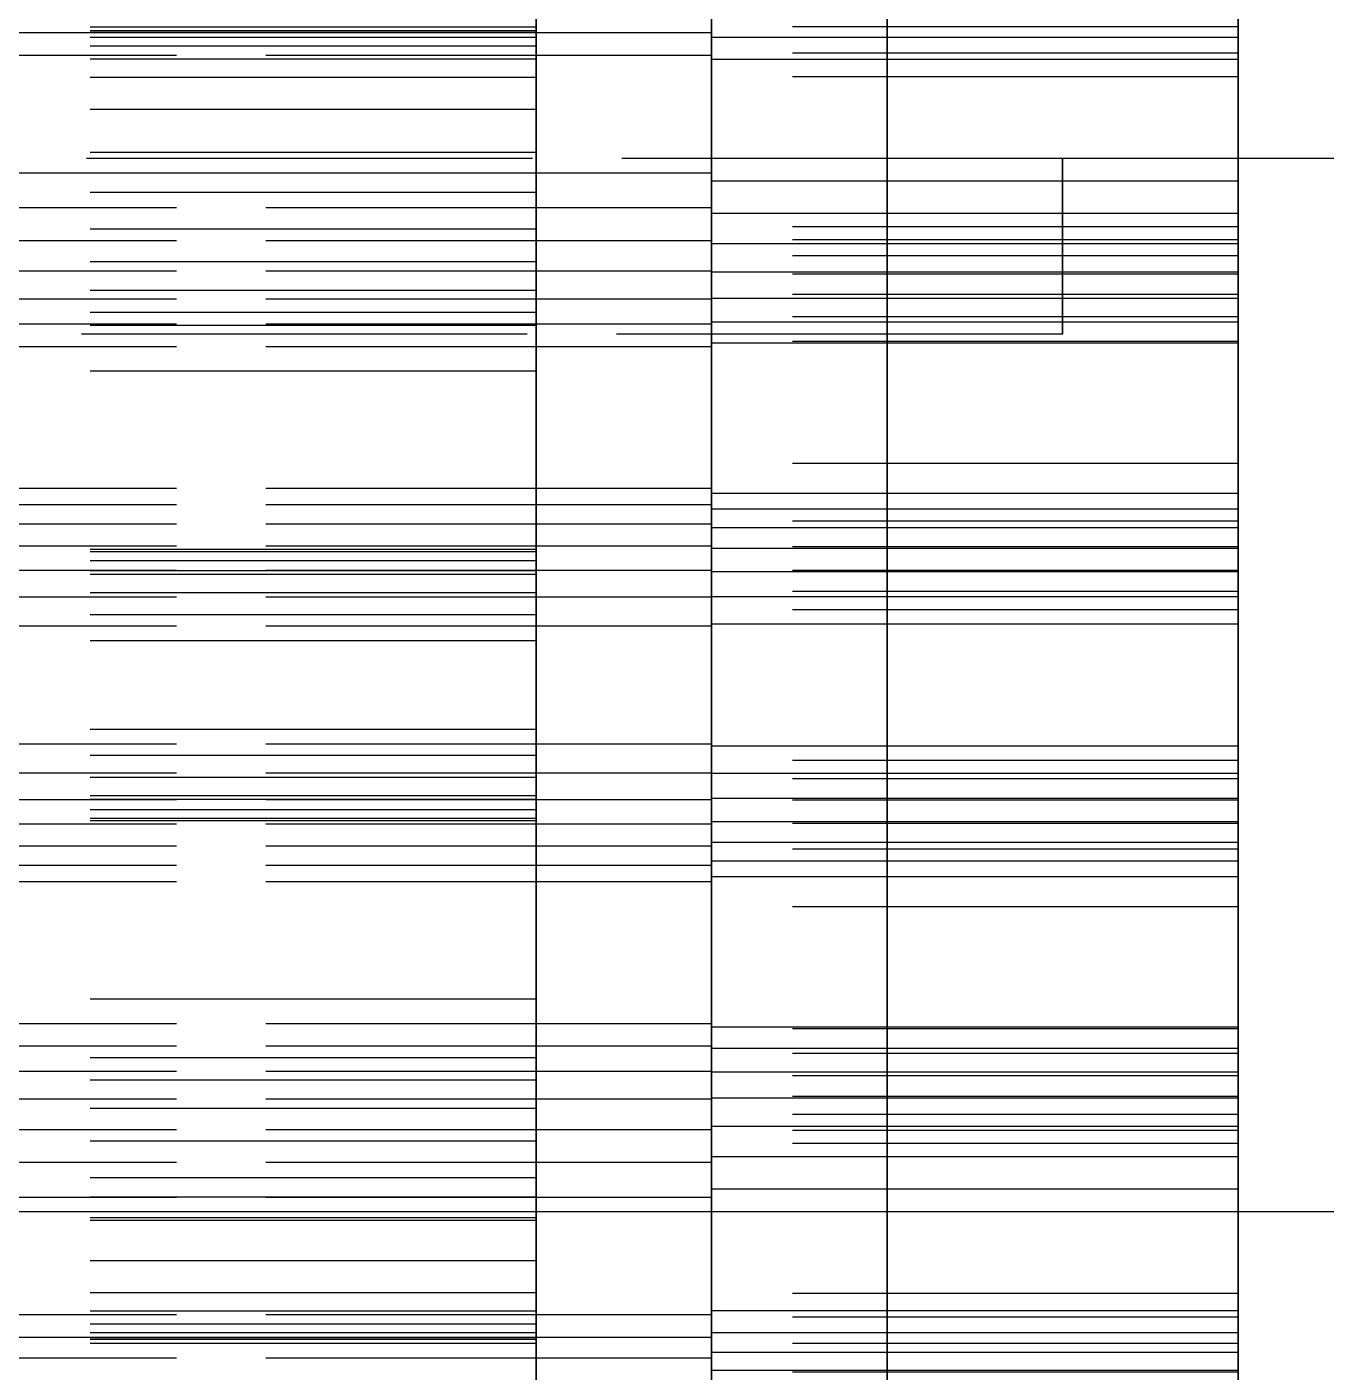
# Model space of a CAD drawing. Header units: millimetres. Extents: x -13 to 234, y -140 to 87.
# Drawn here: x 98.8 to 102.5, y -54.857 to -51.025 of the extents above; entities that cross this region are included whole.
import ezdxf

# ---------------------------------------------------------------- set-up
doc = ezdxf.new("R2010")
doc.units = ezdxf.units.MM
doc.linetypes.add('DASHED', pattern=[1.524, 1.27, -0.254])
doc.layers.add('HIDDEN', color=8, linetype='DASHED')
doc.layers.add('VISIBLE', color=7, linetype='CONTINUOUS')

msp = doc.modelspace()

# ---------------------------------------------------------------- linework, layer by layer
at = {"layer": 'HIDDEN'}
for points in [[(100.75, -48.34643), (100.75, -48.95357), (100.75, -49.56071), (100.75, -50.16786), (100.75, -50.775), (100.75, -51.38214), (100.75, -51.98929), (100.75, -52.59643), (100.75, -53.20357), (100.75, -53.81071), (100.75, -54.41786), (100.75, -55.025), (100.75, -55.63214), (100.75, -56.23929), (100.75, -56.84643), (100.75, -57.45357), (100.75, -58.06071), (100.75, -58.66786), (100.75, -59.275)], [(100.75, -52.9), (100.75, -52.62024), (100.75, -52.34048), (100.75, -52.06071), (100.75, -51.78095), (100.75, -51.50119), (100.75, -51.22143), (100.75, -50.94167), (100.75, -50.6619), (100.75, -50.38214), (100.75, -50.10238), (100.75, -49.82262), (100.75, -49.54286), (100.75, -49.2631), (100.75, -48.98333), (100.75, -48.70357)], [(100.75, -48.70357), (100.75, -49.2631), (100.75, -49.82262), (100.75, -50.38214), (100.75, -50.94167), (100.75, -51.50119), (100.75, -52.06071), (100.75, -52.62024), (100.75, -53.17976), (100.75, -53.73929), (100.75, -54.29881), (100.75, -54.85833), (100.75, -55.41786), (100.75, -55.97738), (100.75, -56.5369), (100.75, -57.09643), (100.75, -57.65595), (100.75, -58.21548), (100.75, -58.775), (100.75, -59.33452)], [(102.25, -52.9), (102.25, -52.62024), (102.25, -52.34048), (102.25, -52.06071), (102.25, -51.78095), (102.25, -51.50119), (102.25, -51.22143), (102.25, -50.94167), (102.25, -50.6619), (102.25, -50.38214), (102.25, -50.10238), (102.25, -49.82262), (102.25, -49.54286), (102.25, -49.2631), (102.25, -48.98333), (102.25, -48.70357)], [(102.25, -48.70357), (102.25, -49.2631), (102.25, -49.82262), (102.25, -50.38214), (102.25, -50.94167), (102.25, -51.50119), (102.25, -52.06071), (102.25, -52.62024), (102.25, -53.17976), (102.25, -53.73929), (102.25, -54.29881), (102.25, -54.85833), (102.25, -55.41786), (102.25, -55.97738), (102.25, -56.5369), (102.25, -57.09643), (102.25, -57.65595), (102.25, -58.21548), (102.25, -58.775), (102.25, -59.33452)], [(100.25, -51.02533), (100.25, -50.6748)], [(100.25, -50.6748), (100.25, -51.02533)], [(101.25, -50.89206), (101.25, -51.06667), (101.25, -51.24127), (101.25, -51.41587), (101.25, -51.59048), (101.25, -51.76508), (101.25, -51.93968), (101.25, -52.11429), (101.25, -52.28889), (101.25, -52.46349), (101.25, -52.6381), (101.25, -52.8127), (101.25, -52.9873), (101.25, -53.1619), (101.25, -53.33651), (101.25, -53.51111), (101.25, -53.68571), (101.25, -53.86032), (101.25, -54.03492), (101.25, -54.20952), (101.25, -54.38413), (101.25, -54.55873), (101.25, -54.73333), (101.25, -54.90794)], [(101.25, -50.93175), (101.25, -51.05873), (101.25, -51.18571), (101.25, -51.3127), (101.25, -51.43968), (101.25, -51.56667), (101.25, -51.69365), (101.25, -51.82063), (101.25, -51.94762), (101.25, -52.0746), (101.25, -52.20159), (101.25, -52.32857), (101.25, -52.45556), (101.25, -52.58254), (101.25, -52.70952), (101.25, -52.83651), (101.25, -52.96349), (101.25, -53.09048), (101.25, -53.21746), (101.25, -53.34444), (101.25, -53.47143), (101.25, -53.59841), (101.25, -53.7254), (101.25, -53.85238), (101.25, -53.97937), (101.25, -54.10635), (101.25, -54.23333), (101.25, -54.36032), (101.25, -54.4873), (101.25, -54.61429), (101.25, -54.74127), (101.25, -54.86825)], [(101.25, -50.93175), (101.25, -51.05873), (101.25, -51.18571), (101.25, -51.3127), (101.25, -51.43968), (101.25, -51.56667), (101.25, -51.69365), (101.25, -51.82063), (101.25, -51.94762), (101.25, -52.0746), (101.25, -52.20159), (101.25, -52.32857), (101.25, -52.45556), (101.25, -52.58254), (101.25, -52.70952), (101.25, -52.83651), (101.25, -52.96349), (101.25, -53.09048), (101.25, -53.21746), (101.25, -53.34444), (101.25, -53.47143), (101.25, -53.59841), (101.25, -53.7254), (101.25, -53.85238), (101.25, -53.97937), (101.25, -54.10635), (101.25, -54.23333), (101.25, -54.36032), (101.25, -54.4873), (101.25, -54.61429), (101.25, -54.74127), (101.25, -54.86825)], [(101.25, -50.95556), (101.25, -51.03492), (101.25, -51.11429), (101.25, -51.19365), (101.25, -51.27302), (101.25, -51.35238), (101.25, -51.43175), (101.25, -51.51111), (101.25, -51.59048), (101.25, -51.66984), (101.25, -51.74921), (101.25, -51.82857), (101.25, -51.90794), (101.25, -51.9873), (101.25, -52.06667), (101.25, -52.14603), (101.25, -52.2254), (101.25, -52.30476), (101.25, -52.38413), (101.25, -52.46349), (101.25, -52.54286), (101.25, -52.62222), (101.25, -52.70159), (101.25, -52.78095), (101.25, -52.86032), (101.25, -52.93968), (101.25, -53.01905), (101.25, -53.09841), (101.25, -53.17778), (101.25, -53.25714), (101.25, -53.33651), (101.25, -53.41587), (101.25, -53.49524), (101.25, -53.5746), (101.25, -53.65397), (101.25, -53.73333), (101.25, -53.8127), (101.25, -53.89206), (101.25, -53.97143), (101.25, -54.05079), (101.25, -54.13016), (101.25, -54.20952), (101.25, -54.28889), (101.25, -54.36825), (101.25, -54.44762), (101.25, -54.52698), (101.25, -54.60635), (101.25, -54.68571), (101.25, -54.76508), (101.25, -54.84444), (101.25, -54.92381)], [(100.75, -51.04181), (100.75, -50.98344)], [(100.75, -50.98344), (100.75, -51.04181)], [(101.25, -52.9), (101.25, -52.8127), (101.25, -52.7254), (101.25, -52.6381), (101.25, -52.55079), (101.25, -52.46349), (101.25, -52.37619), (101.25, -52.28889), (101.25, -52.20159), (101.25, -52.11429), (101.25, -52.02698), (101.25, -51.93968), (101.25, -51.85238), (101.25, -51.76508), (101.25, -51.67778), (101.25, -51.59048), (101.25, -51.50317), (101.25, -51.41587), (101.25, -51.32857), (101.25, -51.24127), (101.25, -51.15397), (101.25, -51.06667), (101.25, -50.97937)], [(101.25, -52.9), (101.25, -52.83651), (101.25, -52.77302), (101.25, -52.70952), (101.25, -52.64603), (101.25, -52.58254), (101.25, -52.51905), (101.25, -52.45556), (101.25, -52.39206), (101.25, -52.32857), (101.25, -52.26508), (101.25, -52.20159), (101.25, -52.1381), (101.25, -52.0746), (101.25, -52.01111), (101.25, -51.94762), (101.25, -51.88413), (101.25, -51.82063), (101.25, -51.75714), (101.25, -51.69365), (101.25, -51.63016), (101.25, -51.56667), (101.25, -51.50317), (101.25, -51.43968), (101.25, -51.37619), (101.25, -51.3127), (101.25, -51.24921), (101.25, -51.18571), (101.25, -51.12222), (101.25, -51.05873), (101.25, -50.99524)], [(101.25, -52.9), (101.25, -52.83651), (101.25, -52.77302), (101.25, -52.70952), (101.25, -52.64603), (101.25, -52.58254), (101.25, -52.51905), (101.25, -52.45556), (101.25, -52.39206), (101.25, -52.32857), (101.25, -52.26508), (101.25, -52.20159), (101.25, -52.1381), (101.25, -52.0746), (101.25, -52.01111), (101.25, -51.94762), (101.25, -51.88413), (101.25, -51.82063), (101.25, -51.75714), (101.25, -51.69365), (101.25, -51.63016), (101.25, -51.56667), (101.25, -51.50317), (101.25, -51.43968), (101.25, -51.37619), (101.25, -51.3127), (101.25, -51.24921), (101.25, -51.18571), (101.25, -51.12222), (101.25, -51.05873), (101.25, -50.99524)], [(101.25, -52.9), (101.25, -52.86032), (101.25, -52.82063), (101.25, -52.78095), (101.25, -52.74127), (101.25, -52.70159), (101.25, -52.6619), (101.25, -52.62222), (101.25, -52.58254), (101.25, -52.54286), (101.25, -52.50317), (101.25, -52.46349), (101.25, -52.42381), (101.25, -52.38413), (101.25, -52.34444), (101.25, -52.30476), (101.25, -52.26508), (101.25, -52.2254), (101.25, -52.18571), (101.25, -52.14603), (101.25, -52.10635), (101.25, -52.06667), (101.25, -52.02698), (101.25, -51.9873), (101.25, -51.94762), (101.25, -51.90794), (101.25, -51.86825), (101.25, -51.82857), (101.25, -51.78889), (101.25, -51.74921), (101.25, -51.70952), (101.25, -51.66984), (101.25, -51.63016), (101.25, -51.59048), (101.25, -51.55079), (101.25, -51.51111), (101.25, -51.47143), (101.25, -51.43175), (101.25, -51.39206), (101.25, -51.35238), (101.25, -51.3127), (101.25, -51.27302), (101.25, -51.23333), (101.25, -51.19365), (101.25, -51.15397), (101.25, -51.11429), (101.25, -51.0746), (101.25, -51.03492), (101.25, -50.99524)], [(100.25, -51.02533), (97.25, -51.02533)], [(100.25, -51.02533), (97.25, -51.02533)], [(100.25, -51.03641), (97.25, -51.03641)], [(100.25, -51.03641), (97.25, -51.03641)], [(100.25, -51.44184), (100.25, -51.02533)], [(100.25, -51.02533), (100.25, -51.44184)], [(100.25, -51.04199), (100.25, -51.03641)], [(100.25, -51.03641), (100.25, -51.04077)], [(100.25, -51.04077), (100.25, -51.03641)], [(100.25, -51.03641), (100.25, -51.04199)], [(100.75, -51.92568), (100.75, -51.9084), (100.75, -51.89111), (100.75, -51.87382), (100.75, -51.85654), (100.75, -51.83925), (100.75, -51.82196), (100.75, -51.80467), (100.75, -51.78739), (100.75, -51.7701), (100.75, -51.75281), (100.75, -51.73552), (100.75, -51.71824), (100.75, -51.70095), (100.75, -51.68366), (100.75, -51.66638), (100.75, -51.64909), (100.75, -51.6318), (100.75, -51.61451), (100.75, -51.59723), (100.75, -51.57994), (100.75, -51.56265), (100.75, -51.54536), (100.75, -51.52808), (100.75, -51.51079), (100.75, -51.4935), (100.75, -51.47622), (100.75, -51.45893), (100.75, -51.44164), (100.75, -51.42435), (100.75, -51.40707), (100.75, -51.38978), (100.75, -51.37249), (100.75, -51.3552), (100.75, -51.33792), (100.75, -51.32063), (100.75, -51.30334), (100.75, -51.28606), (100.75, -51.26877), (100.75, -51.25148), (100.75, -51.23419), (100.75, -51.21691), (100.75, -51.19962), (100.75, -51.18233), (100.75, -51.16504), (100.75, -51.14776), (100.75, -51.13047), (100.75, -51.11318), (100.75, -51.0959), (100.75, -51.07861), (100.75, -51.06132), (100.75, -51.04403), (100.75, -51.02675), (100.75, -51.00946)], [(100.75, -51.02492), (100.75, -51.09968)], [(102.25, -51.02492), (100.75, -51.02492)], [(102.25, -51.02492), (102.25, -51.09968)], [(100.75, -51.04181), (96.75, -51.04181)], [(100.75, -51.04181), (96.75, -51.04181)], [(100.25, -51.04077), (97.25, -51.04077)], [(100.25, -51.04077), (97.25, -51.04077)], [(100.25, -51.04199), (97.25, -51.04199)], [(100.25, -51.04199), (97.25, -51.04199)], [(100.25, -51.05524), (97.25, -51.05524)], [(100.25, -51.05524), (97.25, -51.05524)], [(100.25, -51.04077), (100.25, -51.05524)], [(100.25, -51.05524), (100.25, -51.04077)], [(100.25, -51.26028), (100.25, -51.04199)], [(100.25, -51.04199), (100.25, -51.26028)], [(100.25, -51.05524), (100.25, -51.08025)], [(100.25, -51.08025), (100.25, -51.05524)], [(100.75, -51.10657), (100.75, -51.04181)], [(100.75, -51.04181), (100.75, -51.10657)], [(100.75, -51.10657), (96.75, -51.10657)], [(100.75, -51.10657), (96.75, -51.10657)], [(100.25, -51.08025), (97.25, -51.08025)], [(100.25, -51.08025), (97.25, -51.08025)], [(100.25, -51.08025), (100.25, -51.11689)], [(100.25, -51.11689), (100.25, -51.08025)], [(100.75, -51.09968), (100.75, -51.1671)], [(102.25, -51.09968), (100.75, -51.09968)], [(100.75, -51.44112), (100.75, -51.10657)], [(100.75, -51.10657), (100.75, -51.44112)], [(102.25, -51.09968), (102.25, -51.1671)], [(100.25, -51.11689), (97.25, -51.11689)], [(100.25, -51.11689), (97.25, -51.11689)], [(100.25, -51.11689), (100.25, -51.16919)], [(100.25, -51.16919), (100.25, -51.11689)], [(100.25, -51.16919), (97.25, -51.16919)], [(100.25, -51.16919), (97.25, -51.16919)], [(100.25, -51.16919), (100.25, -51.44184)], [(100.25, -51.44184), (100.25, -51.16919)], [(100.75, -51.1671), (100.75, -51.59412)], [(102.25, -51.1671), (100.75, -51.1671)], [(102.25, -51.1671), (102.25, -51.59412)], [(100.25, -51.26028), (97.25, -51.26028)], [(100.25, -51.26028), (97.25, -51.26028)], [(100.25, -51.38299), (100.25, -51.26028)], [(100.25, -51.26028), (100.25, -51.38299)], [(145.96, -51.4), (89.25, -51.4)], [(100.25, -51.38299), (97.25, -51.38299)], [(100.25, -51.38299), (97.25, -51.38299)], [(100.25, -51.49681), (100.25, -51.38299)], [(100.25, -51.38299), (100.25, -51.49681)], [(101.749, -51.9), (101.749, -51.89206), (101.749, -51.88413), (101.749, -51.87619), (101.749, -51.86825), (101.749, -51.86032), (101.749, -51.85238), (101.749, -51.84444), (101.749, -51.83651), (101.749, -51.82857), (101.749, -51.82063), (101.749, -51.8127), (101.749, -51.80476), (101.749, -51.79683), (101.749, -51.78889), (101.749, -51.78095), (101.749, -51.77302), (101.749, -51.76508), (101.749, -51.75714), (101.749, -51.74921), (101.749, -51.74127), (101.749, -51.73333), (101.749, -51.7254), (101.749, -51.71746), (101.749, -51.70952), (101.749, -51.70159), (101.749, -51.69365), (101.749, -51.68571), (101.749, -51.67778), (101.749, -51.66984), (101.749, -51.6619), (101.749, -51.65397), (101.749, -51.64603), (101.749, -51.6381), (101.749, -51.63016), (101.749, -51.62222), (101.749, -51.61429), (101.749, -51.60635), (101.749, -51.59841), (101.749, -51.59048), (101.749, -51.58254), (101.749, -51.5746), (101.749, -51.56667), (101.749, -51.55873), (101.749, -51.55079), (101.749, -51.54286), (101.749, -51.53492), (101.749, -51.52698), (101.749, -51.51905), (101.749, -51.51111), (101.749, -51.50317), (101.749, -51.49524), (101.749, -51.4873), (101.749, -51.47937), (101.749, -51.47143), (101.749, -51.46349), (101.749, -51.45556), (101.749, -51.44762), (101.749, -51.43968), (101.749, -51.43175), (101.749, -51.42381), (101.749, -51.41587), (101.749, -51.40794), (101.749, -51.4)], [(101.749, -51.4), (101.749, -51.40794), (101.749, -51.41587), (101.749, -51.42381), (101.749, -51.43175), (101.749, -51.43968), (101.749, -51.44762), (101.749, -51.45556), (101.749, -51.46349), (101.749, -51.47143), (101.749, -51.47937), (101.749, -51.4873), (101.749, -51.49524), (101.749, -51.50317), (101.749, -51.51111), (101.749, -51.51905), (101.749, -51.52698), (101.749, -51.53492), (101.749, -51.54286), (101.749, -51.55079), (101.749, -51.55873), (101.749, -51.56667), (101.749, -51.5746), (101.749, -51.58254), (101.749, -51.59048), (101.749, -51.59841), (101.749, -51.60635), (101.749, -51.61429), (101.749, -51.62222), (101.749, -51.63016), (101.749, -51.6381), (101.749, -51.64603), (101.749, -51.65397), (101.749, -51.6619), (101.749, -51.66984), (101.749, -51.67778), (101.749, -51.68571), (101.749, -51.69365), (101.749, -51.70159), (101.749, -51.70952), (101.749, -51.71746), (101.749, -51.7254), (101.749, -51.73333), (101.749, -51.74127), (101.749, -51.74921), (101.749, -51.75714), (101.749, -51.76508), (101.749, -51.77302), (101.749, -51.78095), (101.749, -51.78889), (101.749, -51.79683), (101.749, -51.80476), (101.749, -51.8127), (101.749, -51.82063), (101.749, -51.82857), (101.749, -51.83651), (101.749, -51.84444), (101.749, -51.85238), (101.749, -51.86032), (101.749, -51.86825), (101.749, -51.87619), (101.749, -51.88413), (101.749, -51.89206), (101.749, -51.9)], [(102.25, -51.4), (101.749, -51.4)], [(100.75, -51.44112), (96.75, -51.44112)], [(100.75, -51.44112), (96.75, -51.44112)], [(100.25, -51.44184), (97.25, -51.44184)], [(100.25, -51.44184), (97.25, -51.44184)], [(100.75, -51.54066), (100.75, -51.44112)], [(100.75, -51.44112), (100.75, -51.54066)], [(100.25, -51.49681), (97.25, -51.49681)], [(100.25, -51.49681), (97.25, -51.49681)], [(100.25, -51.60097), (100.25, -51.49681)], [(100.25, -51.49681), (100.25, -51.60097)], [(100.75, -51.54066), (96.75, -51.54066)], [(100.75, -51.54066), (96.75, -51.54066)], [(100.75, -51.63387), (100.75, -51.54066)], [(100.75, -51.54066), (100.75, -51.63387)], [(100.25, -51.60097), (97.25, -51.60097)], [(100.25, -51.60097), (97.25, -51.60097)], [(100.25, -51.69441), (100.25, -51.60097)], [(100.25, -51.60097), (100.25, -51.69441)], [(100.75, -51.59412), (100.75, -51.63185)], [(102.25, -51.59412), (100.75, -51.59412)], [(102.25, -51.59412), (102.25, -51.63185)], [(100.75, -51.63387), (96.75, -51.63387)], [(100.75, -51.63387), (96.75, -51.63387)], [(100.75, -51.63185), (100.75, -51.67696)], [(102.25, -51.63185), (100.75, -51.63185)], [(100.75, -51.72046), (100.75, -51.63387)], [(100.75, -51.63387), (100.75, -51.72046)], [(102.25, -51.63185), (102.25, -51.67696)], [(100.75, -51.67696), (100.75, -51.72884)], [(102.25, -51.67696), (100.75, -51.67696)], [(102.25, -51.67696), (102.25, -51.72884)], [(100.75, -51.72046), (96.75, -51.72046)], [(100.75, -51.72046), (96.75, -51.72046)], [(100.25, -51.69441), (97.25, -51.69441)], [(100.25, -51.69441), (97.25, -51.69441)], [(100.25, -51.77529), (100.25, -51.69441)], [(100.25, -51.69441), (100.25, -51.77529)], [(100.75, -51.80004), (100.75, -51.72046)], [(100.75, -51.72046), (100.75, -51.80004)], [(100.75, -51.72884), (100.75, -51.78704)], [(102.25, -51.72884), (100.75, -51.72884)], [(102.25, -51.72884), (102.25, -51.78704)], [(100.75, -51.80004), (96.75, -51.80004)], [(100.75, -51.80004), (96.75, -51.80004)], [(100.25, -51.77529), (97.25, -51.77529)], [(100.25, -51.77529), (97.25, -51.77529)], [(100.25, -51.83832), (100.25, -51.77529)], [(100.25, -51.77529), (100.25, -51.83832)], [(100.75, -51.78704), (100.75, -51.85122)], [(102.25, -51.78704), (100.75, -51.78704)], [(100.75, -51.87209), (100.75, -51.80004)], [(100.75, -51.80004), (100.75, -51.87209)], [(102.25, -51.78704), (102.25, -51.85122)], [(100.25, -51.83832), (97.25, -51.83832)], [(100.25, -51.83832), (97.25, -51.83832)], [(100.25, -52.00556), (100.25, -51.83832)], [(100.25, -51.83832), (100.25, -52.00556)], [(100.75, -51.87209), (96.75, -51.87209)], [(100.75, -51.87209), (96.75, -51.87209)], [(100.25, -51.875), (97.25, -51.875)], [(100.25, -51.875), (97.25, -51.875)], [(100.25, -51.875), (100.25, -51.91548), (100.25, -51.95595), (100.25, -51.99643), (100.25, -52.0369), (100.25, -52.07738), (100.25, -52.11786), (100.25, -52.15833), (100.25, -52.19881), (100.25, -52.23929), (100.25, -52.27976), (100.25, -52.32024), (100.25, -52.36071), (100.25, -52.40119), (100.25, -52.44167), (100.25, -52.48214), (100.25, -52.52262), (100.25, -52.5631), (100.25, -52.60357), (100.25, -52.64405), (100.25, -52.68452), (100.25, -52.725), (100.25, -52.76548), (100.25, -52.80595), (100.25, -52.84643), (100.25, -52.8869), (100.25, -52.92738), (100.25, -52.96786), (100.25, -53.00833), (100.25, -53.04881), (100.25, -53.08929), (100.25, -53.12976), (100.25, -53.17024), (100.25, -53.21071), (100.25, -53.25119), (100.25, -53.29167), (100.25, -53.33214), (100.25, -53.37262), (100.25, -53.4131), (100.25, -53.45357), (100.25, -53.49405), (100.25, -53.53452), (100.25, -53.575), (100.25, -53.61548), (100.25, -53.65595), (100.25, -53.69643), (100.25, -53.7369), (100.25, -53.77738), (100.25, -53.81786), (100.25, -53.85833), (100.25, -53.89881), (100.25, -53.93929), (100.25, -53.97976), (100.25, -54.02024), (100.25, -54.06071), (100.25, -54.10119), (100.25, -54.14167), (100.25, -54.18214), (100.25, -54.22262), (100.25, -54.2631), (100.25, -54.30357), (100.25, -54.34405), (100.25, -54.38452), (100.25, -54.425)], [(100.25, -54.425), (100.25, -54.38452), (100.25, -54.34405), (100.25, -54.30357), (100.25, -54.2631), (100.25, -54.22262), (100.25, -54.18214), (100.25, -54.14167), (100.25, -54.10119), (100.25, -54.06071), (100.25, -54.02024), (100.25, -53.97976), (100.25, -53.93929), (100.25, -53.89881), (100.25, -53.85833), (100.25, -53.81786), (100.25, -53.77738), (100.25, -53.7369), (100.25, -53.69643), (100.25, -53.65595), (100.25, -53.61548), (100.25, -53.575), (100.25, -53.53452), (100.25, -53.49405), (100.25, -53.45357), (100.25, -53.4131), (100.25, -53.37262), (100.25, -53.33214), (100.25, -53.29167), (100.25, -53.25119), (100.25, -53.21071), (100.25, -53.17024), (100.25, -53.12976), (100.25, -53.08929), (100.25, -53.04881), (100.25, -53.00833), (100.25, -52.96786), (100.25, -52.92738), (100.25, -52.8869), (100.25, -52.84643), (100.25, -52.80595), (100.25, -52.76548), (100.25, -52.725), (100.25, -52.68452), (100.25, -52.64405), (100.25, -52.60357), (100.25, -52.5631), (100.25, -52.52262), (100.25, -52.48214), (100.25, -52.44167), (100.25, -52.40119), (100.25, -52.36071), (100.25, -52.32024), (100.25, -52.27976), (100.25, -52.23929), (100.25, -52.19881), (100.25, -52.15833), (100.25, -52.11786), (100.25, -52.07738), (100.25, -52.0369), (100.25, -51.99643), (100.25, -51.95595), (100.25, -51.91548), (100.25, -51.875)], [(100.75, -51.85122), (100.75, -51.92113)], [(102.25, -51.85122), (100.75, -51.85122)], [(100.75, -51.93589), (100.75, -51.87209)], [(100.75, -51.87209), (100.75, -51.93589)], [(102.25, -51.85122), (102.25, -51.92113)], [(101.749, -51.9), (97.25, -51.9)], [(101.749, -51.9), (97.25, -51.9)], [(100.75, -51.93589), (96.75, -51.93589)], [(100.75, -51.93589), (96.75, -51.93589)], [(100.75, -51.92113), (100.75, -52.26879)], [(102.25, -51.92113), (100.75, -51.92113)], [(100.75, -52.35372), (100.75, -51.92568)], [(100.75, -52.34017), (100.75, -51.93589)], [(100.75, -51.93589), (100.75, -52.34017)], [(102.25, -51.92113), (102.25, -52.26879)], [(100.25, -52.00556), (97.25, -52.00556)], [(100.25, -52.00556), (97.25, -52.00556)], [(100.25, -52.57453), (100.25, -52.00556)], [(100.25, -52.00556), (100.25, -52.57453)], [(100.75, -52.26879), (100.75, -52.35367)], [(102.25, -52.26879), (100.75, -52.26879)], [(102.25, -52.26879), (102.25, -52.35367)], [(100.75, -52.34017), (96.75, -52.34017)], [(100.75, -52.34017), (96.75, -52.34017)], [(100.75, -52.38672), (100.75, -52.34017)], [(100.75, -52.34017), (100.75, -52.38672)], [(100.75, -52.35367), (100.75, -52.43285)], [(102.25, -52.35367), (100.75, -52.35367)], [(100.75, -52.9), (100.75, -52.89133), (100.75, -52.88266), (100.75, -52.87399), (100.75, -52.86532), (100.75, -52.85664), (100.75, -52.84797), (100.75, -52.8393), (100.75, -52.83063), (100.75, -52.82196), (100.75, -52.81329), (100.75, -52.80462), (100.75, -52.79595), (100.75, -52.78728), (100.75, -52.77861), (100.75, -52.76993), (100.75, -52.76126), (100.75, -52.75259), (100.75, -52.74392), (100.75, -52.73525), (100.75, -52.72658), (100.75, -52.71791), (100.75, -52.70924), (100.75, -52.70057), (100.75, -52.6919), (100.75, -52.68322), (100.75, -52.67455), (100.75, -52.66588), (100.75, -52.65721), (100.75, -52.64854), (100.75, -52.63987), (100.75, -52.6312), (100.75, -52.62253), (100.75, -52.61386), (100.75, -52.60518), (100.75, -52.59651), (100.75, -52.58784), (100.75, -52.57917), (100.75, -52.5705), (100.75, -52.56183), (100.75, -52.55316), (100.75, -52.54449), (100.75, -52.53582), (100.75, -52.52715), (100.75, -52.51847), (100.75, -52.5098), (100.75, -52.50113), (100.75, -52.49246), (100.75, -52.48379), (100.75, -52.47512), (100.75, -52.46645), (100.75, -52.45778), (100.75, -52.44911), (100.75, -52.44043), (100.75, -52.43176), (100.75, -52.42309), (100.75, -52.41442), (100.75, -52.40575), (100.75, -52.39708), (100.75, -52.38841), (100.75, -52.37974), (100.75, -52.37107), (100.75, -52.3624), (100.75, -52.35372)], [(102.25, -52.35367), (102.25, -52.43285)], [(100.75, -52.38672), (96.75, -52.38672)], [(100.75, -52.38672), (96.75, -52.38672)], [(100.75, -52.44155), (100.75, -52.38672)], [(100.75, -52.38672), (100.75, -52.44155)], [(100.75, -52.44155), (96.75, -52.44155)], [(100.75, -52.44155), (96.75, -52.44155)], [(100.75, -52.43285), (100.75, -52.50605)], [(102.25, -52.43285), (100.75, -52.43285)], [(100.75, -52.50395), (100.75, -52.44155)], [(100.75, -52.44155), (100.75, -52.50395)], [(102.25, -52.43285), (102.25, -52.50605)], [(100.75, -52.50395), (96.75, -52.50395)], [(100.75, -52.50395), (96.75, -52.50395)], [(100.25, -52.51368), (97.25, -52.51368)], [(100.25, -52.51368), (97.25, -52.51368)], [(100.25, -52.51987), (97.25, -52.51987)], [(100.25, -52.51987), (97.25, -52.51987)], [(100.25, -52.51987), (100.25, -52.51368)], [(100.25, -52.51368), (100.25, -52.57453)], [(100.25, -52.51368), (100.25, -52.51987)], [(100.25, -52.57453), (100.25, -52.51368)], [(100.25, -52.54542), (100.25, -52.51987)], [(100.25, -52.51987), (100.25, -52.54542)], [(100.75, -52.57339), (100.75, -52.50395)], [(100.75, -52.50395), (100.75, -52.57339)], [(100.75, -52.50605), (100.75, -52.57294)], [(102.25, -52.50605), (100.75, -52.50605)], [(102.25, -52.50605), (102.25, -52.57294)], [(100.25, -52.54542), (97.25, -52.54542)], [(100.25, -52.54542), (97.25, -52.54542)], [(100.25, -52.58492), (100.25, -52.54542)], [(100.25, -52.54542), (100.25, -52.58492)], [(100.75, -52.57339), (96.75, -52.57339)], [(100.75, -52.57339), (96.75, -52.57339)], [(100.25, -52.57453), (97.25, -52.57453)], [(100.25, -52.57453), (97.25, -52.57453)], [(100.25, -52.58492), (97.25, -52.58492)], [(100.25, -52.58492), (97.25, -52.58492)], [(100.25, -52.63671), (100.25, -52.58492)], [(100.25, -52.58492), (100.25, -52.63671)], [(100.75, -52.57294), (100.75, -52.63307)], [(102.25, -52.57294), (100.75, -52.57294)], [(100.75, -52.64951), (100.75, -52.57339)], [(100.75, -52.57339), (100.75, -52.64951)], [(102.25, -52.57294), (102.25, -52.63307)], [(100.25, -52.63671), (97.25, -52.63671)], [(100.25, -52.63671), (97.25, -52.63671)], [(100.25, -52.6999), (100.25, -52.63671)], [(100.25, -52.63671), (100.25, -52.6999)], [(100.75, -52.63307), (100.75, -52.68581)], [(102.25, -52.63307), (100.75, -52.63307)], [(102.25, -52.63307), (102.25, -52.68581)], [(100.75, -52.64951), (96.75, -52.64951)], [(100.75, -52.64951), (96.75, -52.64951)], [(100.75, -52.73201), (100.75, -52.64951)], [(100.75, -52.64951), (100.75, -52.73201)], [(100.25, -52.6999), (97.25, -52.6999)], [(100.25, -52.6999), (97.25, -52.6999)], [(100.25, -52.77397), (100.25, -52.6999)], [(100.25, -52.6999), (100.25, -52.77397)], [(100.75, -52.68581), (100.75, -53.11419)], [(102.25, -52.68581), (100.75, -52.68581)], [(102.25, -52.68581), (102.25, -53.11419)], [(100.75, -52.73201), (96.75, -52.73201)], [(100.75, -52.73201), (96.75, -52.73201)], [(100.75, -53.06799), (100.75, -52.73201)], [(100.75, -52.73201), (100.75, -53.06799)], [(100.25, -52.77397), (97.25, -52.77397)], [(100.25, -52.77397), (97.25, -52.77397)], [(100.25, -53.02603), (100.25, -52.77397)], [(100.25, -52.77397), (100.25, -53.02603)], [(100.75, -53.44628), (100.75, -53.4376), (100.75, -53.42893), (100.75, -53.42026), (100.75, -53.41159), (100.75, -53.40292), (100.75, -53.39425), (100.75, -53.38558), (100.75, -53.37691), (100.75, -53.36824), (100.75, -53.35957), (100.75, -53.35089), (100.75, -53.34222), (100.75, -53.33355), (100.75, -53.32488), (100.75, -53.31621), (100.75, -53.30754), (100.75, -53.29887), (100.75, -53.2902), (100.75, -53.28153), (100.75, -53.27285), (100.75, -53.26418), (100.75, -53.25551), (100.75, -53.24684), (100.75, -53.23817), (100.75, -53.2295), (100.75, -53.22083), (100.75, -53.21216), (100.75, -53.20349), (100.75, -53.19482), (100.75, -53.18614), (100.75, -53.17747), (100.75, -53.1688), (100.75, -53.16013), (100.75, -53.15146), (100.75, -53.14279), (100.75, -53.13412), (100.75, -53.12545), (100.75, -53.11678), (100.75, -53.1081), (100.75, -53.09943), (100.75, -53.09076), (100.75, -53.08209), (100.75, -53.07342), (100.75, -53.06475), (100.75, -53.05608), (100.75, -53.04741), (100.75, -53.03874), (100.75, -53.03007), (100.75, -53.02139), (100.75, -53.01272), (100.75, -53.00405), (100.75, -52.99538), (100.75, -52.98671), (100.75, -52.97804), (100.75, -52.96937), (100.75, -52.9607), (100.75, -52.95203), (100.75, -52.94336), (100.75, -52.93468), (100.75, -52.92601), (100.75, -52.91734), (100.75, -52.90867), (100.75, -52.9)], [(100.75, -59.05476), (100.75, -58.775), (100.75, -58.49524), (100.75, -58.21548), (100.75, -57.93571), (100.75, -57.65595), (100.75, -57.37619), (100.75, -57.09643), (100.75, -56.81667), (100.75, -56.5369), (100.75, -56.25714), (100.75, -55.97738), (100.75, -55.69762), (100.75, -55.41786), (100.75, -55.1381), (100.75, -54.85833), (100.75, -54.57857), (100.75, -54.29881), (100.75, -54.01905), (100.75, -53.73929), (100.75, -53.45952), (100.75, -53.17976), (100.75, -52.9)], [(101.25, -54.86825), (101.25, -54.80476), (101.25, -54.74127), (101.25, -54.67778), (101.25, -54.61429), (101.25, -54.55079), (101.25, -54.4873), (101.25, -54.42381), (101.25, -54.36032), (101.25, -54.29683), (101.25, -54.23333), (101.25, -54.16984), (101.25, -54.10635), (101.25, -54.04286), (101.25, -53.97937), (101.25, -53.91587), (101.25, -53.85238), (101.25, -53.78889), (101.25, -53.7254), (101.25, -53.6619), (101.25, -53.59841), (101.25, -53.53492), (101.25, -53.47143), (101.25, -53.40794), (101.25, -53.34444), (101.25, -53.28095), (101.25, -53.21746), (101.25, -53.15397), (101.25, -53.09048), (101.25, -53.02698), (101.25, -52.96349), (101.25, -52.9)], [(101.25, -54.90794), (101.25, -54.82063), (101.25, -54.73333), (101.25, -54.64603), (101.25, -54.55873), (101.25, -54.47143), (101.25, -54.38413), (101.25, -54.29683), (101.25, -54.20952), (101.25, -54.12222), (101.25, -54.03492), (101.25, -53.94762), (101.25, -53.86032), (101.25, -53.77302), (101.25, -53.68571), (101.25, -53.59841), (101.25, -53.51111), (101.25, -53.42381), (101.25, -53.33651), (101.25, -53.24921), (101.25, -53.1619), (101.25, -53.0746), (101.25, -52.9873), (101.25, -52.9)], [(101.25, -54.86825), (101.25, -54.80476), (101.25, -54.74127), (101.25, -54.67778), (101.25, -54.61429), (101.25, -54.55079), (101.25, -54.4873), (101.25, -54.42381), (101.25, -54.36032), (101.25, -54.29683), (101.25, -54.23333), (101.25, -54.16984), (101.25, -54.10635), (101.25, -54.04286), (101.25, -53.97937), (101.25, -53.91587), (101.25, -53.85238), (101.25, -53.78889), (101.25, -53.7254), (101.25, -53.6619), (101.25, -53.59841), (101.25, -53.53492), (101.25, -53.47143), (101.25, -53.40794), (101.25, -53.34444), (101.25, -53.28095), (101.25, -53.21746), (101.25, -53.15397), (101.25, -53.09048), (101.25, -53.02698), (101.25, -52.96349), (101.25, -52.9)], [(101.25, -54.88413), (101.25, -54.84444), (101.25, -54.80476), (101.25, -54.76508), (101.25, -54.7254), (101.25, -54.68571), (101.25, -54.64603), (101.25, -54.60635), (101.25, -54.56667), (101.25, -54.52698), (101.25, -54.4873), (101.25, -54.44762), (101.25, -54.40794), (101.25, -54.36825), (101.25, -54.32857), (101.25, -54.28889), (101.25, -54.24921), (101.25, -54.20952), (101.25, -54.16984), (101.25, -54.13016), (101.25, -54.09048), (101.25, -54.05079), (101.25, -54.01111), (101.25, -53.97143), (101.25, -53.93175), (101.25, -53.89206), (101.25, -53.85238), (101.25, -53.8127), (101.25, -53.77302), (101.25, -53.73333), (101.25, -53.69365), (101.25, -53.65397), (101.25, -53.61429), (101.25, -53.5746), (101.25, -53.53492), (101.25, -53.49524), (101.25, -53.45556), (101.25, -53.41587), (101.25, -53.37619), (101.25, -53.33651), (101.25, -53.29683), (101.25, -53.25714), (101.25, -53.21746), (101.25, -53.17778), (101.25, -53.1381), (101.25, -53.09841), (101.25, -53.05873), (101.25, -53.01905), (101.25, -52.97937), (101.25, -52.93968), (101.25, -52.9)], [(102.25, -59.05476), (102.25, -58.775), (102.25, -58.49524), (102.25, -58.21548), (102.25, -57.93571), (102.25, -57.65595), (102.25, -57.37619), (102.25, -57.09643), (102.25, -56.81667), (102.25, -56.5369), (102.25, -56.25714), (102.25, -55.97738), (102.25, -55.69762), (102.25, -55.41786), (102.25, -55.1381), (102.25, -54.85833), (102.25, -54.57857), (102.25, -54.29881), (102.25, -54.01905), (102.25, -53.73929), (102.25, -53.45952), (102.25, -53.17976), (102.25, -52.9)], [(100.25, -53.02603), (97.25, -53.02603)], [(100.25, -53.02603), (97.25, -53.02603)], [(100.25, -53.1001), (100.25, -53.02603)], [(100.25, -53.02603), (100.25, -53.1001)], [(100.75, -53.06799), (96.75, -53.06799)], [(100.75, -53.06799), (96.75, -53.06799)], [(100.75, -53.15049), (100.75, -53.06799)], [(100.75, -53.06799), (100.75, -53.15049)], [(100.25, -53.1001), (97.25, -53.1001)], [(100.25, -53.1001), (97.25, -53.1001)], [(100.25, -53.16329), (100.25, -53.1001)], [(100.25, -53.1001), (100.25, -53.16329)], [(100.75, -53.11419), (100.75, -53.16693)], [(102.25, -53.11419), (100.75, -53.11419)], [(102.25, -53.11419), (102.25, -53.16693)], [(100.75, -53.15049), (96.75, -53.15049)], [(100.75, -53.15049), (96.75, -53.15049)], [(100.25, -53.16329), (97.25, -53.16329)], [(100.25, -53.16329), (97.25, -53.16329)], [(100.25, -53.21508), (100.25, -53.16329)], [(100.25, -53.16329), (100.25, -53.21508)], [(100.75, -53.22661), (100.75, -53.15049)], [(100.75, -53.15049), (100.75, -53.22661)], [(100.75, -53.16693), (100.75, -53.22706)], [(102.25, -53.16693), (100.75, -53.16693)], [(102.25, -53.16693), (102.25, -53.22706)], [(100.25, -53.21508), (97.25, -53.21508)], [(100.25, -53.21508), (97.25, -53.21508)], [(100.25, -53.25458), (100.25, -53.21508)], [(100.25, -53.21508), (100.25, -53.25458)], [(100.75, -53.22661), (96.75, -53.22661)], [(100.75, -53.22661), (96.75, -53.22661)], [(100.25, -53.22547), (97.25, -53.22547)], [(100.25, -53.22547), (97.25, -53.22547)], [(100.25, -53.25458), (97.25, -53.25458)], [(100.25, -53.25458), (97.25, -53.25458)], [(100.25, -53.22547), (100.25, -53.28632)], [(100.25, -53.79444), (100.25, -53.22547)], [(100.25, -53.22547), (100.25, -53.79444)], [(100.25, -53.28632), (100.25, -53.22547)], [(100.25, -53.28013), (100.25, -53.25458)], [(100.25, -53.25458), (100.25, -53.28013)], [(100.75, -53.29605), (100.75, -53.22661)], [(100.75, -53.22661), (100.75, -53.29605)], [(100.75, -53.22706), (100.75, -53.29395)], [(102.25, -53.22706), (100.75, -53.22706)], [(102.25, -53.22706), (102.25, -53.29395)], [(100.75, -53.29605), (96.75, -53.29605)], [(100.75, -53.29605), (96.75, -53.29605)], [(100.25, -53.28013), (97.25, -53.28013)], [(100.25, -53.28013), (97.25, -53.28013)], [(100.25, -53.28632), (97.25, -53.28632)], [(100.25, -53.28632), (97.25, -53.28632)], [(100.25, -53.28632), (100.25, -53.28013)], [(100.25, -53.28013), (100.25, -53.28632)], [(100.75, -53.29395), (100.75, -53.36715)], [(102.25, -53.29395), (100.75, -53.29395)], [(100.75, -53.35845), (100.75, -53.29605)], [(100.75, -53.29605), (100.75, -53.35845)], [(102.25, -53.29395), (102.25, -53.36715)], [(100.75, -53.35845), (96.75, -53.35845)], [(100.75, -53.35845), (96.75, -53.35845)], [(100.75, -53.41328), (100.75, -53.35845)], [(100.75, -53.35845), (100.75, -53.41328)], [(100.75, -53.36715), (100.75, -53.44633)], [(102.25, -53.36715), (100.75, -53.36715)], [(102.25, -53.36715), (102.25, -53.44633)], [(100.75, -53.41328), (96.75, -53.41328)], [(100.75, -53.41328), (96.75, -53.41328)], [(100.75, -53.45983), (100.75, -53.41328)], [(100.75, -53.41328), (100.75, -53.45983)], [(100.75, -53.87432), (100.75, -53.44628)], [(100.75, -53.44633), (100.75, -53.53121)], [(102.25, -53.44633), (100.75, -53.44633)], [(102.25, -53.44633), (102.25, -53.53121)], [(100.75, -53.45983), (96.75, -53.45983)], [(100.75, -53.45983), (96.75, -53.45983)], [(100.75, -53.45983), (100.75, -53.86411)], [(100.75, -53.86411), (100.75, -53.45983)], [(100.75, -53.53121), (100.75, -53.87887)], [(102.25, -53.53121), (100.75, -53.53121)], [(102.25, -53.53121), (102.25, -53.87887)], [(100.25, -53.79444), (97.25, -53.79444)], [(100.25, -53.79444), (97.25, -53.79444)], [(100.25, -53.96168), (100.25, -53.79444)], [(100.25, -53.79444), (100.25, -53.96168)], [(100.75, -53.86411), (96.75, -53.86411)], [(100.75, -53.86411), (96.75, -53.86411)], [(100.75, -53.86411), (100.75, -53.92791)], [(100.75, -53.92791), (100.75, -53.86411)], [(100.75, -54.85969), (100.75, -54.8424), (100.75, -54.82512), (100.75, -54.80783), (100.75, -54.79054), (100.75, -54.77325), (100.75, -54.75597), (100.75, -54.73868), (100.75, -54.72139), (100.75, -54.7041), (100.75, -54.68682), (100.75, -54.66953), (100.75, -54.65224), (100.75, -54.63496), (100.75, -54.61767), (100.75, -54.60038), (100.75, -54.58309), (100.75, -54.56581), (100.75, -54.54852), (100.75, -54.53123), (100.75, -54.51394), (100.75, -54.49666), (100.75, -54.47937), (100.75, -54.46208), (100.75, -54.4448), (100.75, -54.42751), (100.75, -54.41022), (100.75, -54.39293), (100.75, -54.37565), (100.75, -54.35836), (100.75, -54.34107), (100.75, -54.32378), (100.75, -54.3065), (100.75, -54.28921), (100.75, -54.27192), (100.75, -54.25464), (100.75, -54.23735), (100.75, -54.22006), (100.75, -54.20277), (100.75, -54.18549), (100.75, -54.1682), (100.75, -54.15091), (100.75, -54.13362), (100.75, -54.11634), (100.75, -54.09905), (100.75, -54.08176), (100.75, -54.06448), (100.75, -54.04719), (100.75, -54.0299), (100.75, -54.01261), (100.75, -53.99533), (100.75, -53.97804), (100.75, -53.96075), (100.75, -53.94346), (100.75, -53.92618), (100.75, -53.90889), (100.75, -53.8916), (100.75, -53.87432)], [(100.75, -53.87887), (100.75, -53.94878)], [(102.25, -53.87887), (100.75, -53.87887)], [(102.25, -53.87887), (102.25, -53.94878)], [(100.75, -53.92791), (96.75, -53.92791)], [(100.75, -53.92791), (96.75, -53.92791)], [(100.75, -53.92791), (100.75, -53.99996)], [(100.75, -53.99996), (100.75, -53.92791)], [(100.75, -53.94878), (100.75, -54.01296)], [(102.25, -53.94878), (100.75, -53.94878)], [(102.25, -53.94878), (102.25, -54.01296)], [(100.25, -53.96168), (97.25, -53.96168)], [(100.25, -53.96168), (97.25, -53.96168)], [(100.25, -54.02471), (100.25, -53.96168)], [(100.25, -53.96168), (100.25, -54.02471)], [(100.75, -53.99996), (96.75, -53.99996)], [(100.75, -53.99996), (96.75, -53.99996)], [(100.25, -54.02471), (97.25, -54.02471)], [(100.25, -54.02471), (97.25, -54.02471)], [(100.25, -54.10559), (100.25, -54.02471)], [(100.25, -54.02471), (100.25, -54.10559)], [(100.75, -53.99996), (100.75, -54.07954)], [(100.75, -54.07954), (100.75, -53.99996)], [(100.75, -54.01296), (100.75, -54.07116)], [(102.25, -54.01296), (100.75, -54.01296)], [(102.25, -54.01296), (102.25, -54.07116)], [(100.75, -54.07954), (96.75, -54.07954)], [(100.75, -54.07954), (96.75, -54.07954)], [(100.75, -54.07116), (100.75, -54.12304)], [(102.25, -54.07116), (100.75, -54.07116)], [(100.75, -54.07954), (100.75, -54.16613)], [(100.75, -54.16613), (100.75, -54.07954)], [(102.25, -54.07116), (102.25, -54.12304)], [(100.25, -54.10559), (97.25, -54.10559)], [(100.25, -54.10559), (97.25, -54.10559)], [(100.25, -54.19903), (100.25, -54.10559)], [(100.25, -54.10559), (100.25, -54.19903)], [(100.75, -54.12304), (100.75, -54.16815)], [(102.25, -54.12304), (100.75, -54.12304)], [(102.25, -54.12304), (102.25, -54.16815)], [(100.75, -54.16613), (96.75, -54.16613)], [(100.75, -54.16613), (96.75, -54.16613)], [(100.75, -54.16613), (100.75, -54.25934)], [(100.75, -54.25934), (100.75, -54.16613)], [(100.75, -54.16815), (100.75, -54.20588)], [(102.25, -54.16815), (100.75, -54.16815)], [(102.25, -54.16815), (102.25, -54.20588)], [(100.25, -54.19903), (97.25, -54.19903)], [(100.25, -54.19903), (97.25, -54.19903)], [(100.25, -54.30319), (100.25, -54.19903)], [(100.25, -54.19903), (100.25, -54.30319)], [(100.75, -54.20588), (100.75, -54.6329)], [(102.25, -54.20588), (100.75, -54.20588)], [(102.25, -54.20588), (102.25, -54.6329)], [(100.75, -54.25934), (96.75, -54.25934)], [(100.75, -54.25934), (96.75, -54.25934)], [(100.75, -54.25934), (100.75, -54.35888)], [(100.75, -54.35888), (100.75, -54.25934)], [(100.25, -54.30319), (97.25, -54.30319)], [(100.25, -54.30319), (97.25, -54.30319)], [(100.25, -54.41701), (100.25, -54.30319)], [(100.25, -54.30319), (100.25, -54.41701)], [(100.75, -54.35888), (96.75, -54.35888)], [(100.75, -54.35888), (96.75, -54.35888)], [(100.25, -54.35816), (97.25, -54.35816)], [(100.25, -54.35816), (97.25, -54.35816)], [(100.25, -54.35816), (100.25, -54.63081)], [(100.25, -54.77467), (100.25, -54.35816)], [(100.25, -54.35816), (100.25, -54.77467)], [(100.25, -54.63081), (100.25, -54.35816)], [(100.75, -54.35888), (100.75, -54.69343)], [(100.75, -54.69343), (100.75, -54.35888)], [(145.96, -54.4), (89.25, -54.4)], [(102.25, -54.4), (97.25, -54.4)], [(100.25, -54.41701), (97.25, -54.41701)], [(100.25, -54.41701), (97.25, -54.41701)], [(100.25, -54.425), (97.25, -54.425)], [(100.25, -54.53972), (100.25, -54.41701)], [(100.25, -54.41701), (100.25, -54.53972)], [(100.25, -54.53972), (97.25, -54.53972)], [(100.25, -54.53972), (97.25, -54.53972)], [(100.25, -54.75801), (100.25, -54.53972)], [(100.25, -54.53972), (100.25, -54.75801)], [(100.25, -54.63081), (97.25, -54.63081)], [(100.25, -54.63081), (97.25, -54.63081)], [(100.25, -54.63081), (100.25, -54.68311)], [(100.25, -54.68311), (100.25, -54.63081)], [(100.75, -54.6329), (100.75, -54.70032)], [(102.25, -54.6329), (100.75, -54.6329)], [(102.25, -54.6329), (102.25, -54.70032)], [(100.75, -54.69343), (96.75, -54.69343)], [(100.75, -54.69343), (96.75, -54.69343)], [(100.25, -54.68311), (97.25, -54.68311)], [(100.25, -54.68311), (97.25, -54.68311)], [(100.25, -54.68311), (100.25, -54.71975)], [(100.25, -54.71975), (100.25, -54.68311)], [(100.75, -54.69343), (100.75, -54.75819)], [(100.75, -54.75819), (100.75, -54.69343)], [(100.75, -54.70032), (100.75, -54.77508)], [(102.25, -54.70032), (100.75, -54.70032)], [(102.25, -54.70032), (102.25, -54.77508)], [(100.25, -54.71975), (97.25, -54.71975)], [(100.25, -54.71975), (97.25, -54.71975)], [(100.25, -54.74476), (97.25, -54.74476)], [(100.25, -54.74476), (97.25, -54.74476)], [(100.25, -54.71975), (100.25, -54.74476)], [(100.25, -54.74476), (100.25, -54.71975)], [(100.25, -54.74476), (100.25, -54.75923)], [(100.25, -54.75923), (100.25, -54.74476)], [(100.75, -54.75819), (96.75, -54.75819)], [(100.75, -54.75819), (96.75, -54.75819)], [(100.25, -54.75801), (97.25, -54.75801)], [(100.25, -54.75801), (97.25, -54.75801)], [(100.25, -54.75923), (97.25, -54.75923)], [(100.25, -54.75923), (97.25, -54.75923)], [(100.25, -54.76359), (97.25, -54.76359)], [(100.25, -54.76359), (97.25, -54.76359)], [(100.25, -54.77467), (97.25, -54.77467)], [(100.25, -54.77467), (97.25, -54.77467)], [(100.25, -54.76359), (100.25, -54.75801)], [(100.25, -54.75801), (100.25, -54.76359)], [(100.25, -54.75923), (100.25, -54.76359)], [(100.25, -54.76359), (100.25, -54.75923)], [(100.25, -55.1252), (100.25, -54.77467)], [(100.25, -54.77467), (100.25, -55.1252)], [(100.75, -54.75819), (100.75, -54.81656)], [(100.75, -54.81656), (100.75, -54.75819)], [(100.75, -54.77508), (100.75, -54.85657)], [(102.25, -54.77508), (100.75, -54.77508)], [(102.25, -54.77508), (102.25, -54.85657)], [(100.75, -54.81656), (96.75, -54.81656)], [(100.75, -54.81656), (96.75, -54.81656)], [(100.75, -54.81656), (100.75, -54.86827)], [(100.75, -54.86827), (100.75, -54.81656)], [(100.75, -54.85657), (100.75, -54.94431)], [(102.25, -54.85657), (100.75, -54.85657)], [(102.25, -54.85657), (102.25, -54.94431)]]:
    msp.add_lwpolyline(points, dxfattribs=at)
at = {"layer": 'VISIBLE'}
for points in [[(100.75, -51.05553), (100.75, -50.999)], [(102.25, -51.05553), (102.25, -50.999)], [(100.75, -51.11777), (100.75, -51.05553)], [(102.25, -51.05553), (100.75, -51.05553)], [(102.25, -51.11777), (102.25, -51.05553)], [(100.75, -51.46462), (100.75, -51.11777)], [(102.25, -51.11777), (100.75, -51.11777)], [(102.25, -51.46462), (102.25, -51.11777)], [(102.75, -51.4), (102.25, -51.4)], [(100.75, -51.55678), (100.75, -51.46462)], [(102.25, -51.46462), (100.75, -51.46462)], [(102.25, -51.55678), (102.25, -51.46462)], [(100.75, -51.64327), (100.75, -51.55678)], [(102.25, -51.55678), (100.75, -51.55678)], [(102.25, -51.64327), (102.25, -51.55678)], [(100.75, -51.72381), (100.75, -51.64327)], [(102.25, -51.64327), (100.75, -51.64327)], [(102.25, -51.72381), (102.25, -51.64327)], [(100.75, -51.79806), (100.75, -51.72381)], [(102.25, -51.72381), (100.75, -51.72381)], [(102.25, -51.79806), (102.25, -51.72381)], [(100.75, -51.86556), (100.75, -51.79806)], [(102.25, -51.79806), (100.75, -51.79806)], [(102.25, -51.86556), (102.25, -51.79806)], [(100.75, -51.92568), (100.75, -51.86556)], [(102.25, -51.86556), (100.75, -51.86556)], [(102.25, -51.92568), (102.25, -51.86556)], [(100.75, -52.35372), (100.75, -52.34693), (100.75, -52.34014), (100.75, -52.33334), (100.75, -52.32655), (100.75, -52.31975), (100.75, -52.31296), (100.75, -52.30616), (100.75, -52.29937), (100.75, -52.29258), (100.75, -52.28578), (100.75, -52.27899), (100.75, -52.27219), (100.75, -52.2654), (100.75, -52.2586), (100.75, -52.25181), (100.75, -52.24502), (100.75, -52.23822), (100.75, -52.23143), (100.75, -52.22463), (100.75, -52.21784), (100.75, -52.21104), (100.75, -52.20425), (100.75, -52.19746), (100.75, -52.19066), (100.75, -52.18387), (100.75, -52.17707), (100.75, -52.17028), (100.75, -52.16348), (100.75, -52.15669), (100.75, -52.1499), (100.75, -52.1431), (100.75, -52.13631), (100.75, -52.12951), (100.75, -52.12272), (100.75, -52.11592), (100.75, -52.10913), (100.75, -52.10234), (100.75, -52.09554), (100.75, -52.08875), (100.75, -52.08195), (100.75, -52.07516), (100.75, -52.06836), (100.75, -52.06157), (100.75, -52.05478), (100.75, -52.04798), (100.75, -52.04119), (100.75, -52.03439), (100.75, -52.0276), (100.75, -52.0208), (100.75, -52.01401), (100.75, -52.00722), (100.75, -52.00042), (100.75, -51.99363), (100.75, -51.98683), (100.75, -51.98004), (100.75, -51.97324), (100.75, -51.96645), (100.75, -51.95966), (100.75, -51.95286), (100.75, -51.94607), (100.75, -51.93927), (100.75, -51.93248), (100.75, -51.92568)], [(102.25, -51.92568), (100.75, -51.92568)], [(102.25, -52.35372), (102.25, -51.92568)], [(100.75, -52.39899), (100.75, -52.35372)], [(102.25, -52.35372), (100.75, -52.35372)], [(102.25, -52.39899), (102.25, -52.35372)], [(100.75, -52.45165), (100.75, -52.39899)], [(102.25, -52.39899), (100.75, -52.39899)], [(102.25, -52.45165), (102.25, -52.39899)], [(100.75, -52.51109), (100.75, -52.45165)], [(102.25, -52.45165), (100.75, -52.45165)], [(102.25, -52.51109), (102.25, -52.45165)], [(100.75, -52.57684), (100.75, -52.51109)], [(102.25, -52.51109), (100.75, -52.51109)], [(102.25, -52.57684), (102.25, -52.51109)], [(100.75, -52.64858), (100.75, -52.57684)], [(102.25, -52.57684), (100.75, -52.57684)], [(102.25, -52.64858), (102.25, -52.57684)], [(100.75, -52.72603), (100.75, -52.64858)], [(102.25, -52.64858), (100.75, -52.64858)], [(102.25, -52.72603), (102.25, -52.64858)], [(100.75, -53.07397), (100.75, -52.72603)], [(102.25, -52.72603), (100.75, -52.72603)], [(102.25, -53.07397), (102.25, -52.72603)], [(100.75, -53.15142), (100.75, -53.07397)], [(102.25, -53.07397), (100.75, -53.07397)], [(102.25, -53.15142), (102.25, -53.07397)], [(100.75, -53.22316), (100.75, -53.15142)], [(102.25, -53.15142), (100.75, -53.15142)], [(102.25, -53.22316), (102.25, -53.15142)], [(100.75, -53.28891), (100.75, -53.22316)], [(102.25, -53.22316), (100.75, -53.22316)], [(102.25, -53.28891), (102.25, -53.22316)], [(100.75, -53.34835), (100.75, -53.28891)], [(102.25, -53.28891), (100.75, -53.28891)], [(102.25, -53.34835), (102.25, -53.28891)], [(102.25, -53.34835), (100.75, -53.34835)], [(100.75, -53.40101), (100.75, -53.34835)], [(102.25, -53.40101), (102.25, -53.34835)], [(102.25, -53.40101), (100.75, -53.40101)], [(100.75, -53.44628), (100.75, -53.40101)], [(102.25, -53.44628), (102.25, -53.40101)], [(100.75, -53.87432), (100.75, -53.86752), (100.75, -53.86073), (100.75, -53.85393), (100.75, -53.84714), (100.75, -53.84034), (100.75, -53.83355), (100.75, -53.82676), (100.75, -53.81996), (100.75, -53.81317), (100.75, -53.80637), (100.75, -53.79958), (100.75, -53.79278), (100.75, -53.78599), (100.75, -53.7792), (100.75, -53.7724), (100.75, -53.76561), (100.75, -53.75881), (100.75, -53.75202), (100.75, -53.74522), (100.75, -53.73843), (100.75, -53.73164), (100.75, -53.72484), (100.75, -53.71805), (100.75, -53.71125), (100.75, -53.70446), (100.75, -53.69766), (100.75, -53.69087), (100.75, -53.68408), (100.75, -53.67728), (100.75, -53.67049), (100.75, -53.66369), (100.75, -53.6569), (100.75, -53.6501), (100.75, -53.64331), (100.75, -53.63652), (100.75, -53.62972), (100.75, -53.62293), (100.75, -53.61613), (100.75, -53.60934), (100.75, -53.60254), (100.75, -53.59575), (100.75, -53.58896), (100.75, -53.58216), (100.75, -53.57537), (100.75, -53.56857), (100.75, -53.56178), (100.75, -53.55498), (100.75, -53.54819), (100.75, -53.5414), (100.75, -53.5346), (100.75, -53.52781), (100.75, -53.52101), (100.75, -53.51422), (100.75, -53.50742), (100.75, -53.50063), (100.75, -53.49384), (100.75, -53.48704), (100.75, -53.48025), (100.75, -53.47345), (100.75, -53.46666), (100.75, -53.45986), (100.75, -53.45307), (100.75, -53.44628)], [(102.25, -53.44628), (100.75, -53.44628)], [(102.25, -53.87432), (102.25, -53.44628)], [(102.25, -53.87432), (100.75, -53.87432)], [(100.75, -53.93444), (100.75, -53.87432)], [(102.25, -53.93444), (102.25, -53.87432)], [(100.75, -54.00194), (100.75, -53.93444)], [(102.25, -53.93444), (100.75, -53.93444)], [(102.25, -54.00194), (102.25, -53.93444)], [(100.75, -54.07619), (100.75, -54.00194)], [(102.25, -54.00194), (100.75, -54.00194)], [(102.25, -54.07619), (102.25, -54.00194)], [(100.75, -54.15673), (100.75, -54.07619)], [(102.25, -54.07619), (100.75, -54.07619)], [(102.25, -54.15673), (102.25, -54.07619)], [(100.75, -54.24322), (100.75, -54.15673)], [(102.25, -54.15673), (100.75, -54.15673)], [(102.25, -54.24322), (102.25, -54.15673)], [(100.75, -54.33538), (100.75, -54.24322)], [(102.25, -54.24322), (100.75, -54.24322)], [(102.25, -54.33538), (102.25, -54.24322)], [(100.75, -54.68223), (100.75, -54.33538)], [(102.25, -54.33538), (100.75, -54.33538)], [(102.25, -54.68223), (102.25, -54.33538)], [(102.75, -54.4), (102.25, -54.4)], [(100.75, -54.74447), (100.75, -54.68223)], [(102.25, -54.68223), (100.75, -54.68223)], [(102.25, -54.74447), (102.25, -54.68223)], [(100.75, -54.801), (100.75, -54.74447)], [(102.25, -54.74447), (100.75, -54.74447)], [(102.25, -54.801), (102.25, -54.74447)], [(100.75, -54.85155), (100.75, -54.801)], [(102.25, -54.801), (100.75, -54.801)], [(102.25, -54.85155), (102.25, -54.801)], [(100.75, -54.8958), (100.75, -54.85155)], [(102.25, -54.85155), (100.75, -54.85155)], [(102.25, -54.8958), (102.25, -54.85155)]]:
    msp.add_lwpolyline(points, dxfattribs=at)

doc.saveas('drawing.dxf')
